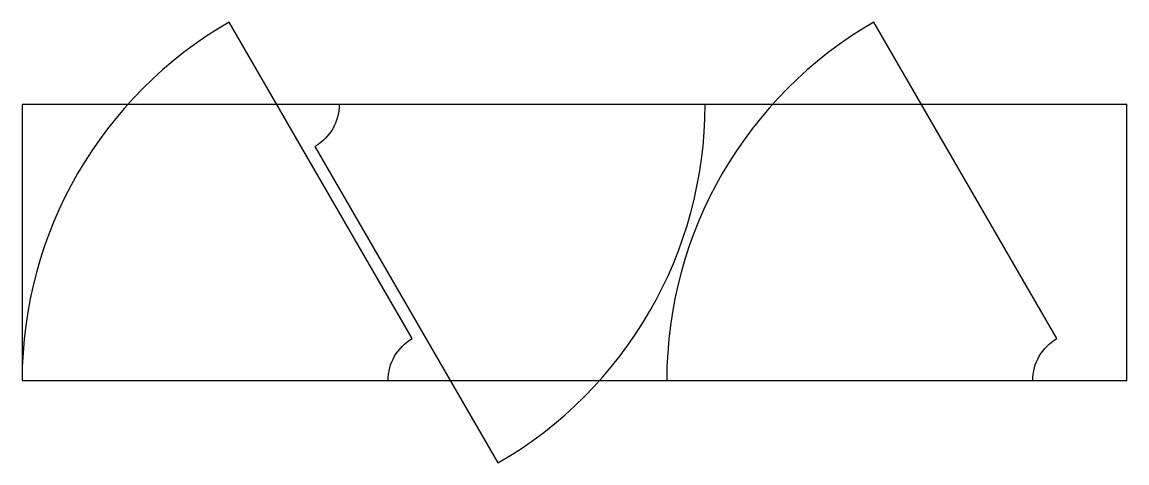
# Model space of a CAD drawing. Header units: inches. Extents: x -8533 to -4533, y -2208 to -610.
import ezdxf

# ---------------------------------------------------------------- set-up
doc = ezdxf.new("R2010")
doc.units = ezdxf.units.IN
doc.header["$MEASUREMENT"] = 0

msp = doc.modelspace()

# ---------------------------------------------------------------- linework, layer by layer
for p, q in [((-8532.7, -908.9), (-8532.7, -1908.9)), ((-4532.7, -908.9), (-8532.7, -908.9)), ((-4532.7, -1908.9), (-4532.7, -908.9)), ((-8532.7, -1908.9), (-4532.7, -1908.9))]:
    msp.add_line(p, q)
for points in [[(-8532.7, -1908.9), (-7207.7, -1908.9, -0.267949), (-7120.2, -1757.4), (-7782.7, -609.9, 0.267949)], [(-6198.7, -1908.9), (-4873.7, -1908.9, -0.267949), (-4786.2, -1757.4), (-5448.7, -609.9, 0.267949)], [(-6059.8, -908.9), (-7384.8, -908.9, -0.267949), (-7472.3, -1060.5), (-6809.8, -2208, 0.267949)]]:
    msp.add_lwpolyline(points, format="xyb", close=True)

doc.saveas('drawing.dxf')
